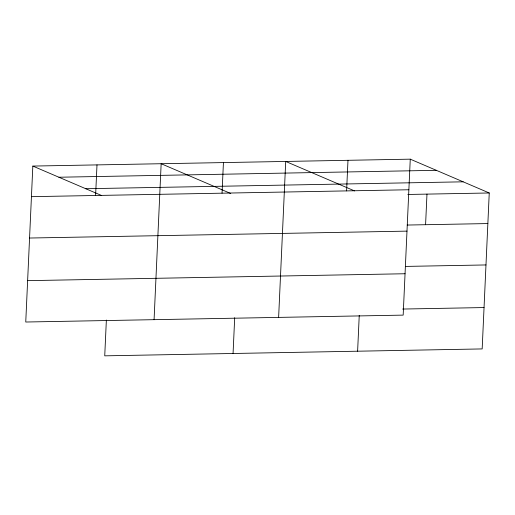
<?xml version="1.0" encoding="UTF-8"?>
<svg xmlns="http://www.w3.org/2000/svg" width="515" height="515" viewBox="0 0 515 515"><rect width="100%" height="100%" fill="white"/><g stroke="black" fill="none" stroke-linecap="round" stroke-linejoin="round"><path stroke-width="0.77" d="M32.831 166.075L25.75 322.023L403.174 315.116L410.262 159.161L32.831 166.075L101.687 195.546M95.603 195.494L96.994 164.897M106.367 320.04L104.738 355.839L482.169 348.925L489.25 192.977L410.262 159.161M154.075 319.673L161.156 163.725L230.733 193.505M222.042 193.177L223.433 162.586M233.063 353.49L234.692 317.691M278.628 317.395L285.709 161.446L354.565 190.917M346.595 190.898L347.986 160.3M357.616 351.211L359.245 315.412M425.583 224.714L426.974 194.116M58.897 177.231L436.327 170.323M85.754 188.728L463.185 181.821M31.441 196.666L408.871 189.758M407.816 194.464L489.25 192.977M407.223 225.049L487.86 223.568M29.561 238.033L406.992 231.126M405.344 266.416L485.98 264.942M27.63 280.656L405.054 273.748M402.608 309.052L484.048 307.558"/></g></svg>
